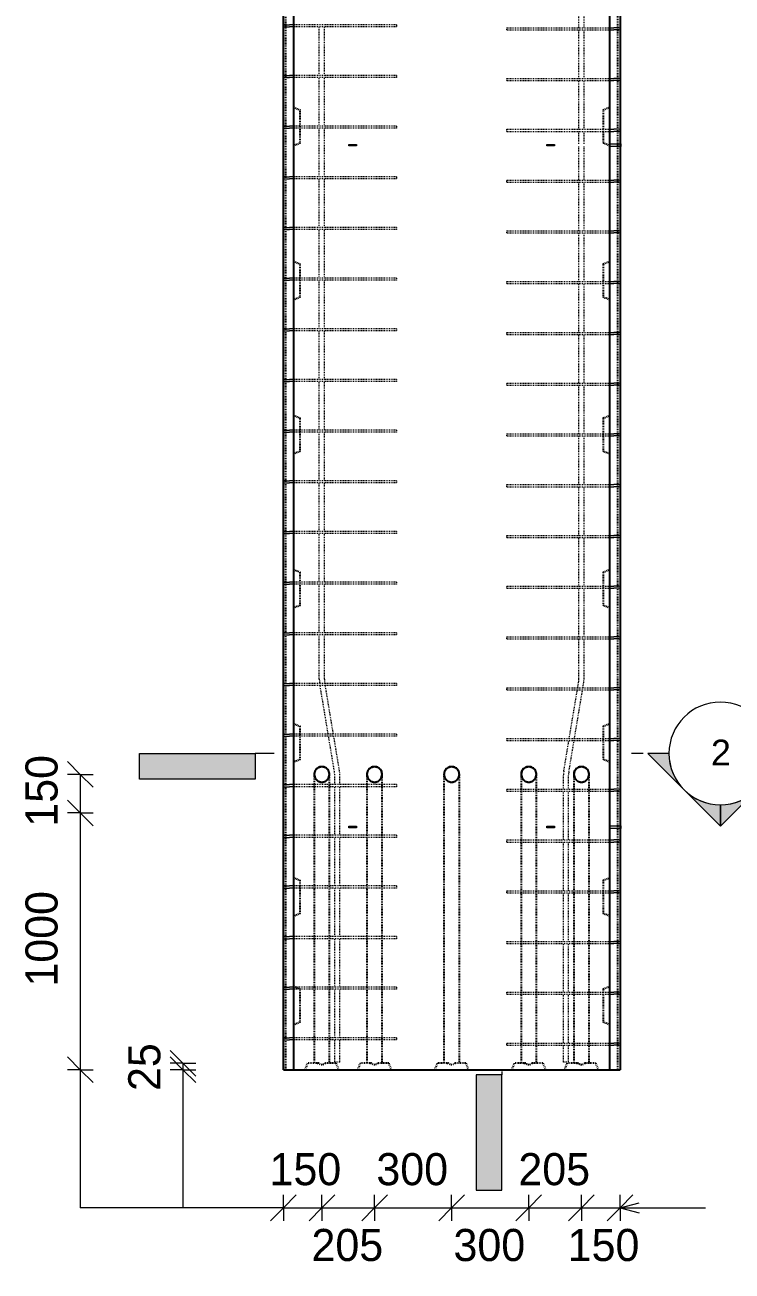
# Model space of a CAD drawing. Header units: millimetres. Extents: x -24813 to -9505, y -2179 to 11928.
# Drawn here: x -21250 to -18499, y -2179 to 2673 of the extents above; entities that cross this region are included whole.
import ezdxf

# ---------------------------------------------------------------- set-up
doc = ezdxf.new("R2010")
doc.units = ezdxf.units.MM
doc.linetypes.add('Dash', pattern=[6.36, 3.18, -3.18])
for name, color, linetype, lineweight in [('A-ANNO-DIMS', 211, 'Continuous', 9), ('A-ANNO-DIMS-50', 211, 'Continuous', 9), ('A-DETL-THIN', 151, 'Continuous', 18), ('A-GENM', 13, 'Continuous', 18), ('A-WALL', 113, 'Continuous', 25), ('A-WALL-HDLN', 110, 'Dash', 25), ('G-ANNO-SYMB', 111, 'Continuous', 9), ('G-ANNO-TEXT', 231, 'Continuous', 9), ('S-RBAR', 171, 'Continuous', 18)]:
    doc.layers.add(name, color=color, linetype=linetype, lineweight=lineweight)
doc.styles.add('Arial', font='arial.ttf', dxfattribs={"height": 100})
doc.styles.add('Nirmala UI Semilight', font='NirmalaS.ttf', dxfattribs={"height": 125})
doc.dimstyles.new('Arrow_Filled_-_2_5_NI_UI', dxfattribs={"dimscale": 304.8, "dimtxt": 130.920493, "dimasz": 0.328084, "dimexe": 0.164042, "dimexo": 0.0625, "dimgap": 0.164042, "dimtad": 1, "dimdec": 0, "dimzin": 0, "dimdsep": 46, "dimtxsty": 'Nirmala UI Semilight', "dimblk1": 'OBLIQUE', "dimblk2": 'OBLIQUE', "dimsah": 1, "dimcen": 0.09, "dimazin": 0, "dimtfac": 1, "dimtdec": 4, "dimtix": 1, "dimtmove": 0, "dimatfit": 3, "dimfxl": 0.164042, "dimfxlon": 1, "dimtvp": 1, "dimtolj": 1, "dimtzin": 0, "dimarcsym": 2})
doc.dimstyles.new('Arrow_Filled_-_2_5_NI_UI_1', dxfattribs={"dimscale": 304.8, "dimtxt": 130.920493, "dimasz": 0.328084, "dimexe": 0.164042, "dimexo": 0.0625, "dimgap": 0.164042, "dimtad": 1, "dimdec": 0, "dimzin": 0, "dimdsep": 46, "dimtxsty": 'Nirmala UI Semilight', "dimblk1": 'OBLIQUE', "dimblk2": 'OBLIQUE', "dimsah": 1, "dimcen": 0.09, "dimazin": 0, "dimtfac": 1, "dimtdec": 4, "dimtix": 1, "dimtmove": 2, "dimatfit": 3, "dimfxl": 0.164042, "dimfxlon": 1, "dimtvp": 1, "dimtolj": 1, "dimtzin": 0, "dimarcsym": 2})

# ---------------------------------------------------------------- blocks, each defined once
blk = doc.blocks.new('RR spread anchor face based - RR-SA-1_4-160-2134593-Elevation Front')
at = {"layer": 'A-GENM'}
for p, q in [((-19219.6, -447), (-19217.1, -447)), ((-19219.6, -453), (-19219.6, -447)), ((-19217.1, -453), (-19219.6, -453)), ((-19217.1, -447), (-19192.1, -447)), ((-19217.1, -453), (-19217.1, -447)), ((-19192.1, -453), (-19217.1, -453)), ((-19192.1, -447), (-19189.6, -447)), ((-19192.1, -453), (-19192.1, -447)), ((-19189.6, -453), (-19192.1, -453)), ((-19189.6, -447), (-19189.6, -453))]:
    blk.add_line(p, q, dxfattribs=at)
blk = doc.blocks.new('RR spread anchor face based - RR-SA-2_5-200-1726821-Elevation Front')
at = {"layer": 'A-GENM'}
for p, q in [((-18974.6, 6760), (-18934.6, 6760)), ((-18934.6, 6750), (-18974.6, 6750)), ((-18934.6, 6760), (-18929.6, 6760)), ((-18934.6, 6750), (-18934.6, 6760)), ((-18929.6, 6750), (-18934.6, 6750)), ((-18929.6, 6750), (-18929.6, 6760))]:
    blk.add_line(p, q, dxfattribs=at)
blk = doc.blocks.new('Detail View - M_Section Tail - Filled Horizontal-14034-Elevation Front')
at = {"layer": 'G-ANNO-SYMB'}
blk.add_hatch(color=256, dxfattribs=at).paths.add_polyline_path([(-20354.5, -263.4), (-20354.5, -163.4), (-20804.5, -163.4), (-20804.5, -263.4)])
for p, q in [((-20804.5, -263.4), (-20804.5, -163.4)), ((-20804.5, -163.4), (-20354.5, -163.4)), ((-20354.5, -163.4), (-20354.5, -263.4)), ((-20354.5, -263.4), (-20804.5, -263.4))]:
    blk.add_line(p, q, dxfattribs=at)
blk = doc.blocks.new('Detail View - M_Section Head - Filled SHOP DWG-1002450-Elevation Front')
at = {"layer": 'G-ANNO-SYMB'}
h = blk.add_hatch(color=256, dxfattribs=at)
edge = h.paths.add_edge_path()
edge.add_line((-18827, -163.4), (-18744.1, -163.4))
edge.add_arc((-18544.1, -163.4), 200, 180, 225)
edge.add_line((-18685.5, -304.8), (-18827, -163.4))
h = blk.add_hatch(color=256, dxfattribs=at)
edge = h.paths.add_edge_path()
edge.add_line((-18261.3, -163.4), (-18402.7, -304.8))
edge.add_arc((-18544.1, -163.4), 200, 315, 360)
edge.add_line((-18344.1, -163.4), (-18261.3, -163.4))
h = blk.add_hatch(color=256, dxfattribs=at)
edge = h.paths.add_edge_path()
edge.add_line((-18544.1, -446.2), (-18685.5, -304.8))
edge.add_arc((-18544.1, -163.4), 200, 225, 270)
edge.add_line((-18544.1, -363.4), (-18544.1, -446.2))
h = blk.add_hatch(color=256, dxfattribs=at)
edge = h.paths.add_edge_path()
edge.add_line((-18544.1, -446.2), (-18544.1, -363.4))
edge.add_arc((-18544.1, -163.4), 200, 270, 315)
edge.add_line((-18402.7, -304.8), (-18544.1, -446.2))
for p, q in [((-18544.1, -446.2), (-18827, -163.4)), ((-18744.1, -163.4), (-18827, -163.4)), ((-18827, -163.4), (-18685.5, -304.8)), ((-18744.1, -163.4), (-18827, -163.4)), ((-18544.1, -446.2), (-18261.3, -163.4)), ((-18402.7, -304.8), (-18261.3, -163.4)), ((-18344.1, -163.4), (-18261.3, -163.4)), ((-18261.3, -163.4), (-18344.1, -163.4)), ((-18685.5, -304.8), (-18544.1, -446.2)), ((-18544.1, -446.2), (-18402.7, -304.8)), ((-18544.1, -363.4), (-18544.1, -446.2)), ((-18544.1, -446.2), (-18544.1, -363.4))]:
    blk.add_line(p, q, dxfattribs=at)
for start, end in [(360, 180), (180, 360), (180, 225), (315, 0), (225, 270), (270, 315)]:
    blk.add_arc((-18544.1, -163.4), 200, start, end, dxfattribs=at)
blk = doc.blocks.new('DIMBLOCK97-Elevation Front')
at = {"layer": 'A-ANNO-DIMS-50'}
for p, q in [((-20244.6, -1932.7), (-20194.6, -1882.7)), ((-20244.6, -1932.7), (-20244.6, -1882.7)), ((-20094.7, -1932.7), (-20044.7, -1882.7)), ((-20094.7, -1932.7), (-20094.7, -1882.7)), ((-20244.6, -1932.7), (-20294.6, -1982.7)), ((-20244.6, -1932.7), (-20094.7, -1932.7)), ((-20244.6, -1932.7), (-20244.6, -1982.7)), ((-20094.7, -1932.7), (-20144.7, -1982.7)), ((-20094.7, -1932.7), (-20094.7, -1982.7))]:
    blk.add_line(p, q, dxfattribs=at)
at = {"layer": 'A-ANNO-DIMS-50', "color": 0, "insert": (-20298.2, -1719.6), "char_height": 125, "width": 308.496, "attachment_point": 1, "line_spacing_factor": 1.142579, "style": 'Nirmala UI Semilight'}
blk.add_mtext('150', dxfattribs=at)
blk = doc.blocks.new('_Oblique')
at = {"color": 0, "linetype": 'ByBlock', "lineweight": -2}
blk.add_line((-0.5, -0.5), (0.5, 0.5), dxfattribs=at)
blk = doc.blocks.new('DIMBLOCK98-Elevation Front')
at = {"layer": 'A-ANNO-DIMS-50'}
for p, q in [((-20094.7, -1932.7), (-20044.7, -1882.7)), ((-20094.7, -1932.7), (-20094.7, -1882.7)), ((-19889.7, -1932.7), (-19839.7, -1882.7)), ((-19889.7, -1932.7), (-19889.7, -1882.7)), ((-20094.7, -1932.7), (-20144.7, -1982.7)), ((-20094.7, -1932.7), (-19889.7, -1932.7)), ((-20094.7, -1932.7), (-20094.7, -1982.7)), ((-19889.7, -1932.7), (-19939.7, -1982.7)), ((-19889.7, -1932.7), (-19889.7, -1982.7))]:
    blk.add_line(p, q, dxfattribs=at)
at = {"layer": 'A-ANNO-DIMS-50', "color": 0, "insert": (-20135, -2014.9), "char_height": 125, "width": 342.774, "attachment_point": 1, "line_spacing_factor": 1.142579, "style": 'Nirmala UI Semilight'}
blk.add_mtext('205', dxfattribs=at)
blk = doc.blocks.new('DIMBLOCK99-Elevation Front')
at = {"layer": 'A-ANNO-DIMS-50'}
for p, q in [((-19889.7, -1932.7), (-19839.7, -1882.7)), ((-19889.7, -1932.7), (-19889.7, -1882.7)), ((-19589.7, -1932.7), (-19539.7, -1882.7)), ((-19589.7, -1932.7), (-19589.7, -1882.7)), ((-19889.7, -1932.7), (-19939.7, -1982.7)), ((-19889.7, -1932.7), (-19589.7, -1932.7)), ((-19889.7, -1932.7), (-19889.7, -1982.7)), ((-19589.7, -1932.7), (-19639.7, -1982.7)), ((-19589.7, -1932.7), (-19589.7, -1982.7))]:
    blk.add_line(p, q, dxfattribs=at)
at = {"layer": 'A-ANNO-DIMS-50', "color": 0, "insert": (-19882.5, -1719.6), "char_height": 125, "width": 342.774, "attachment_point": 1, "line_spacing_factor": 1.142579, "style": 'Nirmala UI Semilight'}
blk.add_mtext('300', dxfattribs=at)
blk = doc.blocks.new('DIMBLOCK100-Elevation Front')
at = {"layer": 'A-ANNO-DIMS-50'}
for p, q in [((-19589.7, -1932.7), (-19539.7, -1882.7)), ((-19589.7, -1932.7), (-19589.7, -1882.7)), ((-19289.7, -1932.7), (-19239.7, -1882.7)), ((-19289.7, -1932.7), (-19289.7, -1882.7)), ((-19589.7, -1932.7), (-19639.7, -1982.7)), ((-19589.7, -1932.7), (-19289.7, -1932.7)), ((-19589.7, -1932.7), (-19589.7, -1982.7)), ((-19289.7, -1932.7), (-19339.7, -1982.7)), ((-19289.7, -1932.7), (-19289.7, -1982.7))]:
    blk.add_line(p, q, dxfattribs=at)
at = {"layer": 'A-ANNO-DIMS-50', "color": 0, "insert": (-19582.5, -2014.9), "char_height": 125, "width": 342.774, "attachment_point": 1, "line_spacing_factor": 1.142579, "style": 'Nirmala UI Semilight'}
blk.add_mtext('300', dxfattribs=at)
blk = doc.blocks.new('DIMBLOCK101-Elevation Front')
at = {"layer": 'A-ANNO-DIMS-50'}
for p, q in [((-19289.7, -1932.7), (-19239.7, -1882.7)), ((-19289.7, -1932.7), (-19289.7, -1882.7)), ((-19084.7, -1932.7), (-19034.7, -1882.7)), ((-19084.7, -1932.7), (-19084.7, -1882.7)), ((-19289.7, -1932.7), (-19339.7, -1982.7)), ((-19289.7, -1932.7), (-19084.7, -1932.7)), ((-19289.7, -1932.7), (-19289.7, -1982.7)), ((-19084.7, -1932.7), (-19134.7, -1982.7)), ((-19084.7, -1932.7), (-19084.7, -1982.7))]:
    blk.add_line(p, q, dxfattribs=at)
at = {"layer": 'A-ANNO-DIMS-50', "color": 0, "insert": (-19330, -1719.6), "char_height": 125, "width": 342.774, "attachment_point": 1, "line_spacing_factor": 1.142579, "style": 'Nirmala UI Semilight'}
blk.add_mtext('205', dxfattribs=at)
blk = doc.blocks.new('DIMBLOCK102-Elevation Front')
at = {"layer": 'A-ANNO-DIMS-50'}
for p, q in [((-19084.7, -1932.7), (-19034.7, -1882.7)), ((-19084.7, -1932.7), (-19084.7, -1882.7)), ((-18934.6, -1932.7), (-18884.6, -1882.7)), ((-18934.6, -1932.7), (-18934.6, -1882.7)), ((-19084.7, -1932.7), (-19134.7, -1982.7)), ((-19084.7, -1932.7), (-18934.6, -1932.7)), ((-19084.7, -1932.7), (-19084.7, -1982.7)), ((-18934.6, -1932.7), (-18984.6, -1982.7)), ((-18934.6, -1932.7), (-18934.6, -1982.7))]:
    blk.add_line(p, q, dxfattribs=at)
at = {"layer": 'A-ANNO-DIMS-50', "color": 0, "insert": (-19138.2, -2014.9), "char_height": 125, "width": 308.496, "attachment_point": 1, "line_spacing_factor": 1.142579, "style": 'Nirmala UI Semilight'}
blk.add_mtext('150', dxfattribs=at)
blk = doc.blocks.new('DIMBLOCK103-Elevation Front')
at = {"layer": 'A-ANNO-DIMS-50'}
for p, q in [((-21035, -245), (-21085, -195)), ((-21035, -245), (-21085, -245)), ((-21035, -245), (-21035, -395)), ((-21035, -245), (-20985, -295)), ((-21035, -245), (-20985, -245)), ((-21035, -395), (-21085, -345)), ((-21035, -395), (-21085, -395)), ((-21035, -395), (-20985, -445)), ((-21035, -395), (-20985, -395))]:
    blk.add_line(p, q, dxfattribs=at)
at = {"layer": 'A-ANNO-DIMS-50', "color": 0, "insert": (-21248.1, -448.5), "char_height": 125, "width": 308.496, "attachment_point": 1, "rotation": 90, "line_spacing_factor": 1.142579, "style": 'Nirmala UI Semilight'}
blk.add_mtext('150', dxfattribs=at)
blk = doc.blocks.new('DIMBLOCK104-Elevation Front')
at = {"layer": 'A-ANNO-DIMS-50'}
for p, q in [((-21035, -395), (-21085, -345)), ((-21035, -395), (-21085, -395)), ((-21035, -395), (-21035, -1395)), ((-21035, -395), (-20985, -445)), ((-21035, -395), (-20985, -395)), ((-21035, -1395), (-21085, -1345)), ((-21035, -1395), (-21085, -1395)), ((-21035, -1395), (-20985, -1445)), ((-21035, -1395), (-20985, -1395))]:
    blk.add_line(p, q, dxfattribs=at)
at = {"layer": 'A-ANNO-DIMS-50', "color": 0, "insert": (-21248.1, -1071.1), "char_height": 125, "width": 422.754, "attachment_point": 1, "rotation": 90, "line_spacing_factor": 1.142579, "style": 'Nirmala UI Semilight'}
blk.add_mtext('1000', dxfattribs=at)
blk = doc.blocks.new('DIMBLOCK105-Elevation Front')
at = {"layer": 'A-ANNO-DIMS-50'}
for p, q in [((-20635, -1370), (-20685, -1320)), ((-20635, -1395), (-20685, -1345)), ((-20635, -1370), (-20685, -1370)), ((-20635, -1395), (-20685, -1395)), ((-20635, -1370), (-20635, -1395)), ((-20635, -1370), (-20585, -1420)), ((-20635, -1370), (-20585, -1370)), ((-20635, -1395), (-20585, -1445)), ((-20635, -1395), (-20585, -1395))]:
    blk.add_line(p, q, dxfattribs=at)
at = {"layer": 'A-ANNO-DIMS-50', "color": 0, "insert": (-20848.1, -1477.7), "char_height": 125, "width": 228.516, "attachment_point": 1, "rotation": 90, "line_spacing_factor": 1.142579, "style": 'Nirmala UI Semilight'}
blk.add_mtext('25', dxfattribs=at)

msp = doc.modelspace()

# ---------------------------------------------------------------- linework, layer by layer
at = {"layer": 'A-DETL-THIN'}
for p, q in [((-21035, -1395), (-21035, -1932.7)), ((-20635, -1395), (-20635, -1932.7)), ((-20244.6, -1932.7), (-21035, -1932.7))]:
    msp.add_line(p, q, dxfattribs=at)
at = {"layer": 'A-WALL'}
for p, q in [((-20204.6, 7700), (-20204.6, -1395)), ((-18974.6, -1395), (-18974.6, 7700)), ((-20244.6, 2669.8), (-20244.6, 2866.3)), ((-18934.6, 2855.6), (-18934.6, 2658.7)), ((-20244.6, 2472.6), (-20244.6, 2669.1)), ((-18934.6, 2658), (-18934.6, 2461)), ((-20244.6, 2275.4), (-20244.6, 2471.8)), ((-18934.6, 2460.3), (-18934.6, 2263.4)), ((-20244.6, 2078.2), (-20244.6, 2274.6)), ((-18934.6, 2262.6), (-18934.6, 2210)), ((-18934.6, 2200), (-18934.6, 2065.7)), ((-20244.6, 1880.9), (-20244.6, 2077.4)), ((-18934.6, 2065), (-18934.6, 1868)), ((-20244.6, 1683.7), (-20244.6, 1880.2)), ((-18934.6, 1867.3), (-18934.6, 1670.4)), ((-20244.6, 1486.5), (-20244.6, 1683)), ((-18934.6, 1669.6), (-18934.6, 1472.7)), ((-20244.6, 1289.3), (-20244.6, 1485.7)), ((-18934.6, 1472), (-18934.6, 1275)), ((-20244.6, 1092), (-20244.6, 1288.5)), ((-18934.6, 1274.3), (-18934.6, 1077.4)), ((-20244.6, 894.8), (-20244.6, 1091.3)), ((-18934.6, 1076.6), (-18934.6, 879.7)), ((-20244.6, 697.6), (-20244.6, 894.1)), ((-18934.6, 879), (-18934.6, 682)), ((-20244.6, 500.4), (-20244.6, 696.8)), ((-18934.6, 681.3), (-18934.6, 484.4)), ((-20244.6, 303.2), (-20244.6, 499.6)), ((-18934.6, 483.6), (-18934.6, 286.7)), ((-20244.6, 105.9), (-20244.6, 302.4)), ((-18934.6, 286), (-18934.6, 89)), ((-20244.6, -91.3), (-20244.6, 105.2)), ((-18934.6, 88.3), (-18934.6, -108.6)), ((-20244.6, -288.5), (-20244.6, -92)), ((-18934.6, -109.4), (-18934.6, -306.3)), ((-20244.6, -485.7), (-20244.6, -289.3)), ((-18934.6, -307), (-18934.6, -445)), ((-18934.6, -455), (-18934.6, -504)), ((-20244.6, -683), (-20244.6, -486.5)), ((-18934.6, -504.7), (-18934.6, -701.6)), ((-20244.6, -880.2), (-20244.6, -683.7)), ((-18934.6, -702.4), (-18934.6, -899.3)), ((-20244.6, -1077.4), (-20244.6, -880.9)), ((-18934.6, -900), (-18934.6, -1097)), ((-20244.6, -1274.6), (-20244.6, -1078.2)), ((-18934.6, -1097.7), (-18934.6, -1294.6)), ((-20244.6, -1395), (-20244.6, -1275.4)), ((-18934.6, -1295.4), (-18934.6, -1395)), ((-20244.6, -1395), (-18934.6, -1395))]:
    msp.add_line(p, q, dxfattribs=at)
at = {"layer": 'A-WALL', "flags": 128}
for points in [[(-20094.7, -215), (-20109.7, -219), (-20120.7, -230.1), (-20124.7, -245)], [(-20064.7, -245), (-20068.7, -230), (-20079.7, -219), (-20094.7, -215)], [(-19889.7, -215), (-19904.7, -219), (-19915.7, -230.1), (-19919.7, -245)], [(-19859.7, -245), (-19863.7, -230), (-19874.7, -219), (-19889.7, -215)], [(-19589.7, -215), (-19604.7, -219), (-19615.7, -230.1), (-19619.7, -245)], [(-19559.7, -245), (-19563.7, -230), (-19574.7, -219), (-19589.7, -215)], [(-19289.7, -215), (-19304.7, -219), (-19315.7, -230.1), (-19319.7, -245)], [(-19259.7, -245), (-19263.7, -230), (-19274.7, -219), (-19289.7, -215)], [(-19084.7, -215), (-19099.7, -219), (-19110.7, -230.1), (-19114.7, -245)], [(-19054.7, -245), (-19058.7, -230), (-19069.7, -219), (-19084.7, -215)], [(-20124.7, -245), (-20120.6, -260), (-20109.6, -271), (-20094.7, -275)], [(-20094.7, -275), (-20079.6, -271), (-20068.7, -259.9), (-20064.7, -245)], [(-20064.7, -250.1), (-20064.7, -245.1), (-20064.7, -245)], [(-19919.7, -245), (-19915.6, -260), (-19904.6, -271), (-19889.7, -275)], [(-19889.7, -275), (-19874.6, -271), (-19863.7, -259.9), (-19859.7, -245)], [(-19859.7, -250.1), (-19859.7, -245.1), (-19859.7, -245)], [(-19619.7, -245), (-19615.6, -260), (-19604.6, -271), (-19589.7, -275)], [(-19589.7, -275), (-19574.6, -271), (-19563.7, -259.9), (-19559.7, -245)], [(-19559.7, -250.1), (-19559.7, -245.1), (-19559.7, -245)], [(-19319.7, -245), (-19315.6, -260), (-19304.6, -271), (-19289.7, -275)], [(-19289.7, -275), (-19274.6, -271), (-19263.7, -259.9), (-19259.7, -245)], [(-19259.7, -250.1), (-19259.7, -245.1), (-19259.7, -245)], [(-19114.7, -245), (-19110.6, -260), (-19099.6, -271), (-19084.7, -275)], [(-19084.7, -275), (-19069.6, -271), (-19058.7, -259.9), (-19054.7, -245)], [(-19054.7, -250.1), (-19054.7, -245.1), (-19054.7, -245)]]:
    msp.add_lwpolyline(points, dxfattribs=at)
at = {"layer": 'A-WALL'}
for centre, start, end in [((-20094.7, -245), 150.6728, 179.6194), ((-20094.7, -245), 120.8303, 149.6053), ((-20094.7, -245), 90.7225, 119.4223), ((-20094.7, -245), 61.0187, 89.2664), ((-20094.7, -245), 30.8311, 59.6045), ((-20094.7, -245), 0.3778, 29.7706), ((-19889.7, -245), 150.6728, 179.6194), ((-19889.7, -245), 120.8303, 149.6053), ((-19889.7, -245), 90.7225, 119.4223), ((-19889.7, -245), 61.0187, 89.2664), ((-19889.7, -245), 30.8311, 59.6045), ((-19889.7, -245), 0.3778, 29.7706), ((-19589.7, -245), 150.6728, 179.6194), ((-19589.7, -245), 120.8303, 149.6053), ((-19589.7, -245), 90.7225, 119.4223), ((-19589.7, -245), 61.0187, 89.2664), ((-19589.7, -245), 30.8311, 59.6045), ((-19589.7, -245), 0.3778, 29.7706), ((-19289.7, -245), 150.6728, 179.6194), ((-19289.7, -245), 120.8303, 149.6053), ((-19289.7, -245), 90.7225, 119.4223), ((-19289.7, -245), 61.0187, 89.2664), ((-19289.7, -245), 30.8311, 59.6045), ((-19289.7, -245), 0.3778, 29.7706), ((-19084.7, -245), 150.6728, 179.6194), ((-19084.7, -245), 120.8303, 149.6053), ((-19084.7, -245), 90.7225, 119.4223), ((-19084.7, -245), 61.0187, 89.2664), ((-19084.7, -245), 30.8311, 59.6045), ((-19084.7, -245), 0.3778, 29.7706), ((-20094.7, -245), 180.4246, 209.7233), ((-20094.7, -245), 210.813, 239.6231), ((-20094.7, -245), 241.0171, 269.268), ((-20094.7, -245), 270.7209, 299.4239), ((-20094.7, -245), 300.812, 329.6241), ((-20094.7, -245), 330.719, 359.5722), ((-19889.7, -245), 180.4246, 209.7233), ((-19889.7, -245), 210.813, 239.6231), ((-19889.7, -245), 241.0171, 269.268), ((-19889.7, -245), 270.7209, 299.4239), ((-19889.7, -245), 300.812, 329.6241), ((-19889.7, -245), 330.719, 359.5722), ((-19589.7, -245), 180.4246, 209.7233), ((-19589.7, -245), 210.813, 239.6231), ((-19589.7, -245), 241.0171, 269.268), ((-19589.7, -245), 270.7209, 299.4239), ((-19589.7, -245), 300.812, 329.6241), ((-19589.7, -245), 330.719, 359.5722), ((-19289.7, -245), 180.4246, 209.7233), ((-19289.7, -245), 210.813, 239.6231), ((-19289.7, -245), 241.0171, 269.268), ((-19289.7, -245), 270.7209, 299.4239), ((-19289.7, -245), 300.812, 329.6241), ((-19289.7, -245), 330.719, 359.5722), ((-19084.7, -245), 180.4246, 209.7233), ((-19084.7, -245), 210.813, 239.6231), ((-19084.7, -245), 241.0171, 269.268), ((-19084.7, -245), 270.7209, 299.4239), ((-19084.7, -245), 300.812, 329.6241), ((-19084.7, -245), 330.719, 359.5722)]:
    msp.add_arc(centre, 30, start, end, dxfattribs=at)
at = {"layer": 'A-WALL-HDLN'}
for p, q in [((-20234.6, -1395), (-20234.6, 3650)), ((-18944.6, 3650), (-18944.6, -1395)), ((-20204.6, 2353), (-20179.6, 2343)), ((-20179.6, 2213), (-20179.6, 2343)), ((-18999.6, 2343), (-18974.6, 2353)), ((-18999.6, 2343), (-18999.6, 2213)), ((-20179.6, 2213), (-20204.6, 2203)), ((-18974.6, 2203), (-18999.6, 2213)), ((-20204.6, 1753), (-20179.6, 1743)), ((-18999.6, 1743), (-18974.6, 1753)), ((-20179.6, 1613), (-20179.6, 1743)), ((-18999.6, 1743), (-18999.6, 1613)), ((-20179.6, 1613), (-20204.6, 1603)), ((-18974.6, 1603), (-18999.6, 1613)), ((-20204.6, 1153), (-20179.6, 1143)), ((-20179.6, 1013), (-20179.6, 1143)), ((-18999.6, 1143), (-18974.6, 1153)), ((-18999.6, 1143), (-18999.6, 1013)), ((-20179.6, 1013), (-20204.6, 1003)), ((-18974.6, 1003), (-18999.6, 1013)), ((-20204.6, 553), (-20179.6, 543)), ((-20179.6, 413), (-20179.6, 543)), ((-18999.6, 543), (-18974.6, 553)), ((-18999.6, 543), (-18999.6, 413)), ((-20179.6, 413), (-20204.6, 403)), ((-18974.6, 403), (-18999.6, 413)), ((-20204.6, -47), (-20179.6, -57)), ((-18999.6, -57), (-18974.6, -47)), ((-20179.6, -187), (-20179.6, -57)), ((-18999.6, -57), (-18999.6, -187)), ((-20179.6, -187), (-20204.6, -197)), ((-18974.6, -197), (-18999.6, -187)), ((-20124.7, -335), (-20124.7, -1370)), ((-20064.7, -1370), (-20064.7, -335)), ((-19919.7, -335), (-19919.7, -1370)), ((-19859.7, -1370), (-19859.7, -335)), ((-19619.7, -335), (-19619.7, -1370)), ((-19559.7, -1370), (-19559.7, -335)), ((-19319.7, -335), (-19319.7, -1370)), ((-19259.7, -1370), (-19259.7, -335)), ((-19114.7, -335), (-19114.7, -1370)), ((-19054.7, -1370), (-19054.7, -335)), ((-20204.6, -647), (-20179.6, -657)), ((-20179.6, -787), (-20179.6, -657)), ((-18999.6, -657), (-18974.6, -647)), ((-18999.6, -657), (-18999.6, -787)), ((-20179.6, -787), (-20204.6, -797)), ((-18974.6, -797), (-18999.6, -787)), ((-20204.6, -1070), (-20179.6, -1080)), ((-20179.6, -1210), (-20179.6, -1080)), ((-18999.6, -1080), (-18974.6, -1070)), ((-18999.6, -1080), (-18999.6, -1210)), ((-20179.6, -1210), (-20204.6, -1220)), ((-18974.6, -1220), (-18999.6, -1210)), ((-20159.7, -1395), (-20149.7, -1370)), ((-20106.7, -1370), (-20149.7, -1370)), ((-20113.3, -1370), (-20106.7, -1370)), ((-20082.7, -1370), (-20076.1, -1370)), ((-20039.7, -1370), (-20082.7, -1370)), ((-20039.7, -1370), (-20029.7, -1395)), ((-19954.7, -1395), (-19944.7, -1370)), ((-19901.7, -1370), (-19944.7, -1370)), ((-19908.3, -1370), (-19901.7, -1370)), ((-19877.7, -1370), (-19871.1, -1370)), ((-19834.7, -1370), (-19877.7, -1370)), ((-19834.7, -1370), (-19824.7, -1395)), ((-19654.7, -1395), (-19644.7, -1370)), ((-19601.7, -1370), (-19644.7, -1370)), ((-19608.3, -1370), (-19601.7, -1370)), ((-19577.7, -1370), (-19571.1, -1370)), ((-19534.7, -1370), (-19577.7, -1370)), ((-19534.7, -1370), (-19524.7, -1395)), ((-19354.7, -1395), (-19344.7, -1370)), ((-19301.7, -1370), (-19344.7, -1370)), ((-19308.3, -1370), (-19301.7, -1370)), ((-19277.7, -1370), (-19271.1, -1370)), ((-19234.7, -1370), (-19277.7, -1370)), ((-19234.7, -1370), (-19224.7, -1395)), ((-19149.7, -1395), (-19139.7, -1370)), ((-19096.7, -1370), (-19139.7, -1370)), ((-19103.3, -1370), (-19096.7, -1370)), ((-19072.7, -1370), (-19066.1, -1370)), ((-19029.7, -1370), (-19072.7, -1370)), ((-19029.7, -1370), (-19019.7, -1395))]:
    msp.add_line(p, q, dxfattribs=at)
at = {"layer": 'A-WALL-HDLN', "flags": 128}
for points in [[(-20124.7, -245.4), (-20124.7, -249.1), (-20124.7, -261), (-20124.7, -279.7), (-20124.7, -303.4), (-20124.7, -330), (-20124.7, -335)], [(-20064.7, -335), (-20064.7, -308.1), (-20064.7, -283.7), (-20064.7, -264), (-20064.7, -250.7), (-20064.7, -250.1)], [(-19919.7, -245.4), (-19919.7, -249.1), (-19919.7, -261), (-19919.7, -279.7), (-19919.7, -303.4), (-19919.7, -330), (-19919.7, -335)], [(-19859.7, -335), (-19859.7, -308.1), (-19859.7, -283.7), (-19859.7, -264), (-19859.7, -250.7), (-19859.7, -250.1)], [(-19619.7, -245.4), (-19619.7, -249.1), (-19619.7, -261), (-19619.7, -279.7), (-19619.7, -303.4), (-19619.7, -330), (-19619.7, -335)], [(-19559.7, -335), (-19559.7, -308.1), (-19559.7, -283.7), (-19559.7, -264), (-19559.7, -250.7), (-19559.7, -250.1)], [(-19319.7, -245.4), (-19319.7, -249.1), (-19319.7, -261), (-19319.7, -279.7), (-19319.7, -303.4), (-19319.7, -330), (-19319.7, -335)], [(-19259.7, -335), (-19259.7, -308.1), (-19259.7, -283.7), (-19259.7, -264), (-19259.7, -250.7), (-19259.7, -250.1)], [(-19114.7, -245.4), (-19114.7, -249.1), (-19114.7, -261), (-19114.7, -279.7), (-19114.7, -303.4), (-19114.7, -330), (-19114.7, -335)], [(-19054.7, -335), (-19054.7, -308.1), (-19054.7, -283.7), (-19054.7, -264), (-19054.7, -250.7), (-19054.7, -250.1)], [(-20094.7, -1376.3), (-20097.8, -1375.9), (-20100.8, -1374.7), (-20103.8, -1372.7), (-20106.7, -1370)], [(-20082.7, -1370), (-20085.6, -1372.7), (-20088.5, -1374.7), (-20091.6, -1375.9), (-20094.7, -1376.3)], [(-19889.7, -1376.3), (-19892.8, -1375.9), (-19895.8, -1374.7), (-19898.8, -1372.7), (-19901.7, -1370)], [(-19877.7, -1370), (-19880.6, -1372.7), (-19883.5, -1374.7), (-19886.6, -1375.9), (-19889.7, -1376.3)], [(-19589.7, -1376.3), (-19592.8, -1375.9), (-19595.8, -1374.7), (-19598.8, -1372.7), (-19601.7, -1370)], [(-19577.7, -1370), (-19580.6, -1372.7), (-19583.5, -1374.7), (-19586.6, -1375.9), (-19589.7, -1376.3)], [(-19289.7, -1376.3), (-19292.8, -1375.9), (-19295.8, -1374.7), (-19298.8, -1372.7), (-19301.7, -1370)], [(-19277.7, -1370), (-19280.6, -1372.7), (-19283.5, -1374.7), (-19286.6, -1375.9), (-19289.7, -1376.3)], [(-19084.7, -1376.3), (-19087.8, -1375.9), (-19090.8, -1374.7), (-19093.8, -1372.7), (-19096.7, -1370)], [(-19072.7, -1370), (-19075.6, -1372.7), (-19078.5, -1374.7), (-19081.6, -1375.9), (-19084.7, -1376.3)]]:
    msp.add_lwpolyline(points, dxfattribs=at)
at = {"layer": 'G-ANNO-SYMB'}
for p, q in [((-20280.5, -163.4), (-20354.5, -163.4)), ((-18844.1, -163.4), (-18890, -163.4)), ((-19394.7, -1401.6), (-19394.7, -1414.4))]:
    msp.add_line(p, q, dxfattribs=at)
at = {"layer": 'G-ANNO-TEXT', "color": 7}
for q in [(-18859.5, -1912.6), (-18859.5, -1952.8), (-18601.5, -1932.7)]:
    msp.add_line((-18934.5, -1932.7), q, dxfattribs=at)
at = {"layer": 'S-RBAR', "linetype": 'Dash'}
for p, q in [((-19094.6, 2662.3), (-19094.6, 2852)), ((-19074.6, 2662.3), (-19074.6, 2852)), ((-19804.6, 2673.4), (-20204.5, 2673.4)), ((-19804.6, 2673.4), (-19804.6, 2665.4)), ((-19804.6, 2665.4), (-20204.5, 2665.4)), ((-20104.6, 2476.2), (-20104.6, 2665.4)), ((-20084.6, 2476.2), (-20084.6, 2665.4)), ((-19374.6, 2662.3), (-18974.6, 2662.3)), ((-19374.6, 2654.3), (-19374.6, 2662.3)), ((-19374.6, 2654.3), (-18974.6, 2654.3)), ((-19094.6, 2464.7), (-19094.6, 2654.3)), ((-19074.6, 2464.7), (-19074.6, 2654.3)), ((-19804.6, 2476.2), (-20204.5, 2476.2)), ((-19804.6, 2476.2), (-19804.6, 2468.2)), ((-19804.6, 2468.2), (-20204.5, 2468.2)), ((-20104.6, 2279), (-20104.6, 2468.2)), ((-20084.6, 2279), (-20084.6, 2468.2)), ((-19374.6, 2464.7), (-18974.6, 2464.7)), ((-19374.6, 2456.7), (-19374.6, 2464.7)), ((-19374.6, 2456.7), (-18974.6, 2456.7)), ((-19094.6, 2267), (-19094.6, 2456.7)), ((-19074.6, 2267), (-19074.6, 2456.7)), ((-19804.6, 2279), (-20204.5, 2279)), ((-19804.6, 2271), (-20204.5, 2271)), ((-20104.6, 2081.8), (-20104.6, 2271)), ((-20084.6, 2081.8), (-20084.6, 2271)), ((-19804.6, 2279), (-19804.6, 2271)), ((-19374.6, 2267), (-18974.6, 2267)), ((-19374.6, 2259), (-19374.6, 2267)), ((-19374.6, 2259), (-18974.6, 2259)), ((-19094.6, 2210), (-19094.6, 2259)), ((-19074.6, 2210), (-19074.6, 2259)), ((-19094.6, 2069.3), (-19094.6, 2200)), ((-19074.6, 2069.3), (-19074.6, 2200)), ((-19804.6, 2081.8), (-20204.5, 2081.8)), ((-19804.6, 2073.8), (-20204.5, 2073.8)), ((-20104.6, 1884.6), (-20104.6, 2073.8)), ((-20084.6, 1884.6), (-20084.6, 2073.8)), ((-19804.6, 2081.8), (-19804.6, 2073.8)), ((-19374.6, 2069.3), (-18974.6, 2069.3)), ((-19374.6, 2061.3), (-19374.6, 2069.3)), ((-19374.6, 2061.3), (-18974.6, 2061.3)), ((-19094.6, 1871.7), (-19094.6, 2061.3)), ((-19074.6, 1871.7), (-19074.6, 2061.3)), ((-19804.6, 1884.6), (-20204.5, 1884.6)), ((-19804.6, 1876.6), (-20204.5, 1876.6)), ((-20104.6, 1687.3), (-20104.6, 1876.6)), ((-20084.6, 1687.3), (-20084.6, 1876.6)), ((-19804.6, 1884.6), (-19804.6, 1876.6)), ((-19374.6, 1871.7), (-18974.6, 1871.7)), ((-19374.6, 1863.7), (-19374.6, 1871.7)), ((-19374.6, 1863.7), (-18974.6, 1863.7)), ((-19094.6, 1674), (-19094.6, 1863.7)), ((-19074.6, 1674), (-19074.6, 1863.7)), ((-19804.6, 1687.3), (-20204.5, 1687.3)), ((-19804.6, 1679.3), (-20204.5, 1679.3)), ((-20104.6, 1490.1), (-20104.6, 1679.3)), ((-20084.6, 1490.1), (-20084.6, 1679.3)), ((-19804.6, 1687.3), (-19804.6, 1679.3)), ((-19374.6, 1674), (-18974.6, 1674)), ((-19374.6, 1666), (-19374.6, 1674)), ((-19374.6, 1666), (-18974.6, 1666)), ((-19094.6, 1476.3), (-19094.6, 1666)), ((-19074.6, 1476.3), (-19074.6, 1666)), ((-19804.6, 1490.1), (-20204.5, 1490.1)), ((-19804.6, 1482.1), (-20204.5, 1482.1)), ((-20104.6, 1292.9), (-20104.6, 1482.1)), ((-20084.6, 1292.9), (-20084.6, 1482.1)), ((-19804.6, 1490.1), (-19804.6, 1482.1)), ((-19374.6, 1476.3), (-18974.6, 1476.3)), ((-19374.6, 1468.3), (-19374.6, 1476.3)), ((-19374.6, 1468.3), (-18974.6, 1468.3)), ((-19094.6, 1278.7), (-19094.6, 1468.3)), ((-19074.6, 1278.7), (-19074.6, 1468.3)), ((-19804.6, 1292.9), (-20204.5, 1292.9)), ((-19804.6, 1284.9), (-20204.5, 1284.9)), ((-20104.6, 1095.7), (-20104.6, 1284.9)), ((-20084.6, 1095.7), (-20084.6, 1284.9)), ((-19804.6, 1292.9), (-19804.6, 1284.9)), ((-19374.6, 1278.7), (-18974.6, 1278.7)), ((-19374.6, 1270.7), (-19374.6, 1278.7)), ((-19374.6, 1270.7), (-18974.6, 1270.7)), ((-19094.6, 1081), (-19094.6, 1270.7)), ((-19074.6, 1081), (-19074.6, 1270.7)), ((-19804.6, 1095.7), (-20204.5, 1095.7)), ((-19804.6, 1087.7), (-20204.5, 1087.7)), ((-20104.6, 898.9), (-20104.6, 1087.7)), ((-20084.6, 898.4), (-20084.6, 1087.7)), ((-19804.6, 1095.7), (-19804.6, 1087.7)), ((-19374.6, 1081), (-18974.6, 1081)), ((-19374.6, 1073), (-19374.6, 1081)), ((-19374.6, 1073), (-18974.6, 1073)), ((-19094.6, 883.3), (-19094.6, 1073)), ((-19074.6, 883.3), (-19074.6, 1073)), ((-19804.6, 898.4), (-20204.5, 898.4)), ((-19804.6, 890.4), (-20204.5, 890.4)), ((-20104.6, 701.2), (-20104.6, 890.4)), ((-20084.6, 701.2), (-20084.6, 890.4)), ((-19804.6, 898.4), (-19804.6, 890.4)), ((-19374.6, 883.3), (-18974.6, 883.3)), ((-19374.6, 875.3), (-19374.6, 883.3)), ((-19374.6, 875.3), (-18974.6, 875.3)), ((-19094.6, 685.7), (-19094.6, 875.3)), ((-19074.6, 685.7), (-19074.6, 875.3)), ((-19804.6, 701.2), (-20204.5, 701.2)), ((-19804.6, 693.2), (-20204.5, 693.2)), ((-20104.6, 504), (-20104.6, 693.2)), ((-20084.6, 504), (-20084.6, 693.2)), ((-19804.6, 701.2), (-19804.6, 693.2)), ((-19374.6, 685.7), (-18974.6, 685.7)), ((-19374.6, 677.7), (-19374.6, 685.7)), ((-19374.6, 677.7), (-18974.6, 677.7)), ((-19094.6, 488), (-19094.6, 677.7)), ((-19074.6, 488), (-19074.6, 677.7)), ((-19804.6, 504), (-20204.5, 504)), ((-19804.6, 496), (-20204.5, 496)), ((-20104.6, 306.8), (-20104.6, 496)), ((-20084.6, 306.8), (-20084.6, 496)), ((-19804.6, 504), (-19804.6, 496)), ((-19374.6, 488), (-18974.6, 488)), ((-19374.6, 480), (-19374.6, 488)), ((-19374.6, 480), (-18974.6, 480)), ((-19094.6, 290.3), (-19094.6, 480)), ((-19074.6, 290.3), (-19074.6, 480)), ((-19804.6, 306.8), (-20204.5, 306.8)), ((-19804.6, 298.8), (-20204.5, 298.8)), ((-20104.6, 126.5), (-20104.6, 298.8)), ((-20084.6, 126.5), (-20084.6, 298.8)), ((-19804.6, 306.8), (-19804.6, 298.8)), ((-19374.6, 290.3), (-18974.6, 290.3)), ((-19374.6, 282.3), (-19374.6, 290.3)), ((-19374.6, 282.3), (-18974.6, 282.3)), ((-19094.6, 126.5), (-19094.6, 282.3)), ((-19074.6, 126.5), (-19074.6, 282.3)), ((-19804.6, 109.6), (-20204.5, 109.6)), ((-19804.6, 101.6), (-20204.5, 101.6)), ((-20103, 109.6), (-20103.3, 111.7)), ((-20070.1, -87.7), (-20101.7, 101.6)), ((-20082.7, 109.6), (-20083.6, 115)), ((-20049.8, -87.7), (-20081.4, 101.6)), ((-19804.6, 109.6), (-19804.6, 101.6)), ((-19099.2, 92.7), (-19095.5, 115)), ((-19079, 92.7), (-19075.8, 111.7)), ((-19374.6, 92.7), (-18974.6, 92.7)), ((-19374.6, 84.7), (-19374.6, 92.7)), ((-19374.6, 84.7), (-18974.6, 84.7)), ((-19132.2, -105), (-19100.6, 84.7)), ((-19111.9, -105), (-19080.3, 84.7)), ((-19804.6, -87.7), (-20204.5, -87.7)), ((-19804.6, -95.7), (-20204.5, -95.7)), ((-20045.5, -235.3), (-20068.8, -95.7)), ((-20025.8, -232), (-20048.5, -95.7)), ((-19804.6, -87.7), (-19804.6, -95.7)), ((-19374.6, -105), (-18974.6, -105)), ((-19374.6, -113), (-19374.6, -105)), ((-19374.6, -113), (-18974.6, -113)), ((-19153.3, -232), (-19133.5, -113)), ((-19133.6, -235.3), (-19113.2, -113)), ((-19804.6, -284.9), (-20204.5, -284.9)), ((-20044.6, -284.9), (-20044.6, -246.8)), ((-20024.6, -284.9), (-20024.6, -246.8)), ((-19804.6, -284.9), (-19804.6, -292.9)), ((-19154.6, -302.7), (-19154.6, -246.8)), ((-19134.6, -302.7), (-19134.6, -246.8)), ((-19804.6, -292.9), (-20204.5, -292.9)), ((-20044.6, -482.1), (-20044.6, -292.9)), ((-20024.6, -482.1), (-20024.6, -292.9)), ((-19374.6, -302.7), (-18974.6, -302.7)), ((-19374.6, -310.7), (-19374.6, -302.7)), ((-19374.6, -310.7), (-18974.6, -310.7)), ((-19154.6, -500.3), (-19154.6, -310.7)), ((-19134.6, -500.3), (-19134.6, -310.7)), ((-19804.6, -482.1), (-20204.5, -482.1)), ((-19804.6, -482.1), (-19804.6, -490.1)), ((-19804.6, -490.1), (-20204.5, -490.1)), ((-20044.6, -679.3), (-20044.6, -490.1)), ((-20024.6, -679.3), (-20024.6, -490.1)), ((-19374.6, -500.3), (-18974.6, -500.3)), ((-19374.6, -508.3), (-19374.6, -500.3)), ((-19374.6, -508.3), (-18974.6, -508.3)), ((-19154.6, -698), (-19154.6, -508.3)), ((-19134.6, -698), (-19134.6, -508.3)), ((-19804.6, -679.3), (-20204.5, -679.3)), ((-19804.6, -679.3), (-19804.6, -687.3)), ((-19804.6, -687.3), (-20204.5, -687.3)), ((-20044.6, -876.6), (-20044.6, -687.3)), ((-20024.6, -876.6), (-20024.6, -687.3)), ((-19374.6, -698), (-18974.6, -698)), ((-19374.6, -706), (-19374.6, -698)), ((-19374.6, -706), (-18974.6, -706)), ((-19154.6, -895.7), (-19154.6, -706)), ((-19134.6, -895.7), (-19134.6, -706)), ((-19804.6, -876.6), (-20204.5, -876.6)), ((-19804.6, -884.6), (-20204.5, -884.6)), ((-20044.6, -1073.8), (-20044.6, -884.6)), ((-20024.6, -1073.8), (-20024.6, -884.6)), ((-19804.6, -876.6), (-19804.6, -884.6)), ((-19374.6, -895.7), (-18974.6, -895.7)), ((-19374.6, -903.7), (-19374.6, -895.7)), ((-19374.6, -903.7), (-18974.6, -903.7)), ((-19154.6, -1093.3), (-19154.6, -903.7)), ((-19134.6, -1093.3), (-19134.6, -903.7)), ((-20195.3, -1073.8), (-20204.5, -1073.8)), ((-19804.6, -1081.8), (-20204.5, -1081.8)), ((-19804.6, -1073.8), (-20195, -1073.8)), ((-20044.6, -1271), (-20044.6, -1081.8)), ((-20024.6, -1271), (-20024.6, -1081.8)), ((-19804.6, -1073.8), (-19804.6, -1081.8)), ((-19374.6, -1093.3), (-18974.6, -1093.3)), ((-19374.6, -1101.3), (-19374.6, -1093.3)), ((-19374.6, -1101.3), (-18974.6, -1101.3)), ((-19154.6, -1291), (-19154.6, -1101.3)), ((-19134.6, -1291), (-19134.6, -1101.3)), ((-19804.6, -1271), (-20204.5, -1271)), ((-19804.6, -1279), (-20204.5, -1279)), ((-20044.6, -1365), (-20044.6, -1279)), ((-20024.6, -1365), (-20024.6, -1279)), ((-19804.6, -1271), (-19804.6, -1279)), ((-19374.6, -1291), (-18974.6, -1291)), ((-19374.6, -1299), (-19374.6, -1291)), ((-19374.6, -1299), (-18974.6, -1299)), ((-19154.6, -1365), (-19154.6, -1299)), ((-19134.6, -1365), (-19134.6, -1299)), ((-20024.6, -1365), (-20044.6, -1365)), ((-19134.6, -1365), (-19154.6, -1365))]:
    msp.add_line(p, q, dxfattribs=at)
at = {"layer": 'S-RBAR'}
for p, q in [((-20240.6, 2673.4), (-20220.6, 2673.4)), ((-20204.6, 2673.4), (-20220.6, 2673.4)), ((-20240.6, 2665.4), (-20220.6, 2665.4)), ((-20204.6, 2665.4), (-20220.6, 2665.4)), ((-18974.6, 2662.3), (-18958.6, 2662.3)), ((-18974.6, 2654.3), (-18958.6, 2654.3)), ((-18938.6, 2662.3), (-18958.6, 2662.3)), ((-18938.6, 2654.3), (-18958.6, 2654.3)), ((-20240.6, 2476.2), (-20220.6, 2476.2)), ((-20204.6, 2476.2), (-20220.6, 2476.2)), ((-20240.6, 2468.2), (-20220.6, 2468.2)), ((-20204.6, 2468.2), (-20220.6, 2468.2)), ((-18974.6, 2464.7), (-18958.6, 2464.7)), ((-18974.6, 2456.7), (-18958.6, 2456.7)), ((-18938.6, 2464.7), (-18958.6, 2464.7)), ((-18938.6, 2456.7), (-18958.6, 2456.7)), ((-20240.6, 2279), (-20220.6, 2279)), ((-20240.6, 2271), (-20220.6, 2271)), ((-20204.6, 2279), (-20220.6, 2279)), ((-20204.6, 2271), (-20220.6, 2271)), ((-18974.6, 2267), (-18958.6, 2267)), ((-18974.6, 2259), (-18958.6, 2259)), ((-18938.6, 2267), (-18958.6, 2267)), ((-18938.6, 2259), (-18958.6, 2259)), ((-20240.6, 2081.8), (-20220.6, 2081.8)), ((-20240.6, 2073.8), (-20220.6, 2073.8)), ((-20204.6, 2081.8), (-20220.6, 2081.8)), ((-20204.6, 2073.8), (-20220.6, 2073.8)), ((-18974.6, 2069.3), (-18958.6, 2069.3)), ((-18974.6, 2061.3), (-18958.6, 2061.3)), ((-18938.6, 2069.3), (-18958.6, 2069.3)), ((-18938.6, 2061.3), (-18958.6, 2061.3)), ((-20240.6, 1884.6), (-20220.6, 1884.6)), ((-20240.6, 1876.6), (-20220.6, 1876.6)), ((-20204.6, 1884.6), (-20220.6, 1884.6)), ((-20204.6, 1876.6), (-20220.6, 1876.6)), ((-18974.6, 1871.7), (-18958.6, 1871.7)), ((-18974.6, 1863.7), (-18958.6, 1863.7)), ((-18938.6, 1871.7), (-18958.6, 1871.7)), ((-18938.6, 1863.7), (-18958.6, 1863.7)), ((-20240.6, 1687.3), (-20220.6, 1687.3)), ((-20240.6, 1679.3), (-20220.6, 1679.3)), ((-20204.6, 1687.3), (-20220.6, 1687.3)), ((-20204.6, 1679.3), (-20220.6, 1679.3)), ((-18974.6, 1674), (-18958.6, 1674)), ((-18974.6, 1666), (-18958.6, 1666)), ((-18938.6, 1674), (-18958.6, 1674)), ((-18938.6, 1666), (-18958.6, 1666)), ((-20240.6, 1490.1), (-20220.6, 1490.1)), ((-20240.6, 1482.1), (-20220.6, 1482.1)), ((-20204.6, 1490.1), (-20220.6, 1490.1)), ((-20204.6, 1482.1), (-20220.6, 1482.1)), ((-18974.6, 1476.3), (-18958.6, 1476.3)), ((-18974.6, 1468.3), (-18958.6, 1468.3)), ((-18938.6, 1476.3), (-18958.6, 1476.3)), ((-18938.6, 1468.3), (-18958.6, 1468.3)), ((-20240.6, 1292.9), (-20220.6, 1292.9)), ((-20240.6, 1284.9), (-20220.6, 1284.9)), ((-20204.6, 1292.9), (-20220.6, 1292.9)), ((-20204.6, 1284.9), (-20220.6, 1284.9)), ((-18974.6, 1278.7), (-18958.6, 1278.7)), ((-18974.6, 1270.7), (-18958.6, 1270.7)), ((-18938.6, 1278.7), (-18958.6, 1278.7)), ((-18938.6, 1270.7), (-18958.6, 1270.7)), ((-20240.6, 1095.7), (-20220.6, 1095.7)), ((-20240.6, 1087.7), (-20220.6, 1087.7)), ((-20204.6, 1095.7), (-20220.6, 1095.7)), ((-20204.6, 1087.7), (-20220.6, 1087.7)), ((-18974.6, 1081), (-18958.6, 1081)), ((-18974.6, 1073), (-18958.6, 1073)), ((-18938.6, 1081), (-18958.6, 1081)), ((-18938.6, 1073), (-18958.6, 1073)), ((-20240.6, 898.4), (-20220.6, 898.4)), ((-20240.6, 890.4), (-20220.6, 890.4)), ((-20204.6, 898.4), (-20220.6, 898.4)), ((-20204.6, 890.4), (-20220.6, 890.4)), ((-18974.6, 883.3), (-18958.6, 883.3)), ((-18974.6, 875.3), (-18958.6, 875.3)), ((-18938.6, 883.3), (-18958.6, 883.3)), ((-18938.6, 875.3), (-18958.6, 875.3)), ((-20240.6, 701.2), (-20220.6, 701.2)), ((-20240.6, 693.2), (-20220.6, 693.2)), ((-20204.6, 701.2), (-20220.6, 701.2)), ((-20204.6, 693.2), (-20220.6, 693.2)), ((-18974.6, 685.7), (-18958.6, 685.7)), ((-18938.6, 685.7), (-18958.6, 685.7)), ((-18974.6, 677.7), (-18958.6, 677.7)), ((-18938.6, 677.7), (-18958.6, 677.7)), ((-20240.6, 504), (-20220.6, 504)), ((-20240.6, 496), (-20220.6, 496)), ((-20204.6, 504), (-20220.6, 504)), ((-20204.6, 496), (-20220.6, 496)), ((-18974.6, 488), (-18958.6, 488)), ((-18938.6, 488), (-18958.6, 488)), ((-18974.6, 480), (-18958.6, 480)), ((-18938.6, 480), (-18958.6, 480)), ((-20240.6, 306.8), (-20220.6, 306.8)), ((-20240.6, 298.8), (-20220.6, 298.8)), ((-20204.6, 306.8), (-20220.6, 306.8)), ((-20204.6, 298.8), (-20220.6, 298.8)), ((-18974.6, 290.3), (-18958.6, 290.3)), ((-18974.6, 282.3), (-18958.6, 282.3)), ((-18938.6, 290.3), (-18958.6, 290.3)), ((-18938.6, 282.3), (-18958.6, 282.3)), ((-20240.6, 109.6), (-20220.6, 109.6)), ((-20240.6, 101.6), (-20220.6, 101.6)), ((-20204.6, 109.6), (-20220.6, 109.6)), ((-20204.6, 101.6), (-20220.6, 101.6)), ((-18974.6, 92.7), (-18958.6, 92.7)), ((-18974.6, 84.7), (-18958.6, 84.7)), ((-18938.6, 92.7), (-18958.6, 92.7)), ((-18938.6, 84.7), (-18958.6, 84.7)), ((-20240.6, -87.7), (-20220.6, -87.7)), ((-20240.6, -95.7), (-20220.6, -95.7)), ((-20204.6, -87.7), (-20220.6, -87.7)), ((-20204.6, -95.7), (-20220.6, -95.7)), ((-18974.6, -105), (-18958.6, -105)), ((-18974.6, -113), (-18958.6, -113)), ((-18938.6, -105), (-18958.6, -105)), ((-18938.6, -113), (-18958.6, -113)), ((-20240.6, -284.9), (-20220.6, -284.9)), ((-20204.6, -284.9), (-20220.6, -284.9)), ((-20240.6, -292.9), (-20220.6, -292.9)), ((-20204.6, -292.9), (-20220.6, -292.9)), ((-18974.6, -302.7), (-18958.6, -302.7)), ((-18974.6, -310.7), (-18958.6, -310.7)), ((-18938.6, -302.7), (-18958.6, -302.7)), ((-18938.6, -310.7), (-18958.6, -310.7)), ((-20240.6, -482.1), (-20220.6, -482.1)), ((-20204.6, -482.1), (-20220.6, -482.1)), ((-20240.6, -490.1), (-20220.6, -490.1)), ((-20204.6, -490.1), (-20220.6, -490.1)), ((-18974.6, -500.3), (-18958.6, -500.3)), ((-18974.6, -508.3), (-18958.6, -508.3)), ((-18938.6, -500.3), (-18958.6, -500.3)), ((-18938.6, -508.3), (-18958.6, -508.3)), ((-20240.6, -679.3), (-20220.6, -679.3)), ((-20204.6, -679.3), (-20220.6, -679.3)), ((-20240.6, -687.3), (-20220.6, -687.3)), ((-20204.6, -687.3), (-20220.6, -687.3)), ((-18974.6, -698), (-18958.6, -698)), ((-18974.6, -706), (-18958.6, -706)), ((-18938.6, -698), (-18958.6, -698)), ((-18938.6, -706), (-18958.6, -706)), ((-20240.6, -876.6), (-20220.6, -876.6)), ((-20240.6, -884.6), (-20220.6, -884.6)), ((-20204.6, -876.6), (-20220.6, -876.6)), ((-20204.6, -884.6), (-20220.6, -884.6)), ((-18974.6, -895.7), (-18958.6, -895.7)), ((-18974.6, -903.7), (-18958.6, -903.7)), ((-18938.6, -895.7), (-18958.6, -895.7)), ((-18938.6, -903.7), (-18958.6, -903.7)), ((-20240.6, -1073.8), (-20220.6, -1073.8)), ((-20240.6, -1081.8), (-20220.6, -1081.8)), ((-20204.6, -1073.8), (-20220.6, -1073.8)), ((-20204.6, -1081.8), (-20220.6, -1081.8)), ((-18974.6, -1093.3), (-18958.6, -1093.3)), ((-18974.6, -1101.3), (-18958.6, -1101.3)), ((-18938.6, -1093.3), (-18958.6, -1093.3)), ((-18938.6, -1101.3), (-18958.6, -1101.3)), ((-20240.6, -1271), (-20220.6, -1271)), ((-20240.6, -1279), (-20220.6, -1279)), ((-20204.6, -1271), (-20220.6, -1271)), ((-20204.6, -1279), (-20220.6, -1279)), ((-18974.6, -1291), (-18958.6, -1291)), ((-18974.6, -1299), (-18958.6, -1299)), ((-18938.6, -1291), (-18958.6, -1291)), ((-18938.6, -1299), (-18958.6, -1299))]:
    msp.add_line(p, q, dxfattribs=at)
for centre, start, end in [((-20240.6, 2669.4), 90, 270), ((-18938.6, 2658.3), 270, 90), ((-20240.6, 2472.2), 90, 270), ((-18938.6, 2460.7), 270, 90), ((-20240.6, 2275), 90, 270), ((-18938.6, 2263), 270, 90), ((-20240.6, 2077.8), 90, 270), ((-18938.6, 2065.3), 270, 90), ((-20240.6, 1880.6), 90, 270), ((-18938.6, 1867.7), 270, 90), ((-20240.6, 1683.3), 90, 270), ((-18938.6, 1670), 270, 90), ((-20240.6, 1486.1), 90, 270), ((-18938.6, 1472.3), 270, 90), ((-20240.6, 1288.9), 90, 270), ((-18938.6, 1274.7), 270, 90), ((-20240.6, 1091.7), 90, 270), ((-18938.6, 1077), 270, 90), ((-20240.6, 894.4), 90, 270), ((-18938.6, 879.3), 270, 90), ((-20240.6, 697.2), 90, 270), ((-18938.6, 681.7), 270, 90), ((-20240.6, 500), 90, 270), ((-18938.6, 484), 270, 90), ((-20240.6, 302.8), 90, 270), ((-18938.6, 286.3), 270, 90), ((-20240.6, 105.6), 90, 270), ((-18938.6, 88.7), 270, 90), ((-20240.6, -91.7), 90, 270), ((-18938.6, -109), 270, 90), ((-20240.6, -288.9), 90, 270), ((-18938.6, -306.7), 270, 90), ((-20240.6, -486.1), 90, 270), ((-18938.6, -504.3), 270, 90), ((-20240.6, -683.3), 90, 270), ((-18938.6, -702), 270, 90), ((-20240.6, -880.6), 90, 270), ((-18938.6, -899.7), 270, 90), ((-20240.6, -1077.8), 90, 270), ((-18938.6, -1097.3), 270, 90), ((-20240.6, -1275), 90, 270), ((-18938.6, -1295), 270, 90)]:
    msp.add_arc(centre, 4, start, end, dxfattribs=at)
at = {"layer": 'S-RBAR', "linetype": 'Dash'}
for centre, radius, start, end in [((-20014.6, 126.5), 90, 180, 189.4623), ((-20014.6, 126.5), 70, 180, 189.4623), ((-19164.6, 126.5), 70, 350.5377, 360), ((-19164.6, 126.5), 90, 350.5377, 0), ((-20114.6, -246.8), 70, 0, 9.4623), ((-20114.6, -246.8), 90, 0, 9.4623), ((-19064.6, -246.8), 90, 170.5377, 180), ((-19064.6, -246.8), 70, 170.5377, 180)]:
    msp.add_arc(centre, radius, start, end, dxfattribs=at)

# ---------------------------------------------------------------- block references
at = {"layer": 'A-GENM'}
for name, p in [('RR spread anchor face based - RR-SA-1_4-160-2134593-Elevation Front', (-770, 2655)), ('RR spread anchor face based - RR-SA-1_4-160-2134593-Elevation Front', (0, 2655)), ('RR spread anchor face based - RR-SA-2_5-200-1726821-Elevation Front', (0, -4550)), ('RR spread anchor face based - RR-SA-1_4-160-2134593-Elevation Front', (-770, 0)), ('RR spread anchor face based - RR-SA-1_4-160-2134593-Elevation Front', (0, 0)), ('RR spread anchor face based - RR-SA-2_5-200-1726821-Elevation Front', (0, -7205))]:
    msp.add_blockref(name, p, dxfattribs=at)
at = {"layer": 'G-ANNO-SYMB'}
for name in ['Detail View - M_Section Head - Filled SHOP DWG-1002450-Elevation Front', 'Detail View - M_Section Tail - Filled Horizontal-14034-Elevation Front']:
    msp.add_blockref(name, (0, 0), dxfattribs=at)
at = {"layer": 'G-ANNO-SYMB', "extrusion": (0, 0, -1), "rotation": 90.00000000000077}
msp.add_blockref('Detail View - M_Section Tail - Filled Horizontal-14034-Elevation Front', (19231.3, 18940.1), dxfattribs=at)

# ---------------------------------------------------------------- texts
at = {"layer": 'G-ANNO-SYMB', "insert": (-18580.8, -109.6), "char_height": 100, "width": 96.202, "attachment_point": 1, "style": 'Arial'}
msp.add_mtext('2', dxfattribs=at)

# ---------------------------------------------------------------- dimensions: what is measured, and where the dimension line sits
at = {"layer": 'A-ANNO-DIMS'}
for base, p1, p2, override, picture, middle in [((-21035, -395), (-20985, -245), (-20985, -395), {"dimpost": '<>', "dimfxl": 150}, 'DIMBLOCK103-Elevation Front', (-21150, -320)), ((-21035, -1395), (-20985, -395), (-20985, -1395), {"dimpost": '<>', "dimfxl": 1000}, 'DIMBLOCK104-Elevation Front', (-21150, -895)), ((-20635, -1395), (-20585, -1370), (-20585, -1395), {"dimpost": '<>', "dimfxl": 25}, 'DIMBLOCK105-Elevation Front', (-20749.6, -1382.5))]:
    dim = msp.add_linear_dim(base=base, p1=p1, p2=p2, angle=90, dimstyle='Arrow_Filled_-_2_5_NI_UI', override=override, dxfattribs=at)
    dim.commit()
    dim.dimension.update_dxf_attribs({"geometry": picture, "text_midpoint": middle})
for base, p1, p2, override, picture, middle in [((-20094.7, -1932.7), (-20244.6, -1882.7), (-20094.7, -1882.7), {"dimpost": '<>', "dimfxl": 149.896372}, 'DIMBLOCK97-Elevation Front', (-20169.6, -1817.7)), ((-19589.7, -1932.7), (-19889.7, -1882.7), (-19589.7, -1882.7), {"dimpost": '<>', "dimfxl": 300}, 'DIMBLOCK99-Elevation Front', (-19739.7, -1818)), ((-19084.7, -1932.7), (-19289.7, -1882.7), (-19084.7, -1882.7), {"dimpost": '<>', "dimfxl": 205}, 'DIMBLOCK101-Elevation Front', (-19187.2, -1818.1))]:
    dim = msp.add_linear_dim(base=base, p1=p1, p2=p2, dimstyle='Arrow_Filled_-_2_5_NI_UI', override=override, dxfattribs=at)
    dim.commit()
    dim.dimension.update_dxf_attribs({"geometry": picture, "text_midpoint": middle})
for base, p1, p2, override, picture, middle in [((-19889.7, -1932.7), (-20094.7, -1882.7), (-19889.7, -1882.7), {"dimpost": '<>', "dimfxl": 205}, 'DIMBLOCK98-Elevation Front', (-19963.6, -2098.2)), ((-19289.7, -1932.7), (-19589.7, -1882.7), (-19289.7, -1882.7), {"dimpost": '<>', "dimfxl": 300}, 'DIMBLOCK100-Elevation Front', (-19411.1, -2098.2)), ((-18934.6, -1932.7), (-19084.7, -1882.7), (-18934.6, -1882.7), {"dimpost": '<>', "dimfxl": 150.103628}, 'DIMBLOCK102-Elevation Front', (-18983.9, -2098.2))]:
    dim = msp.add_linear_dim(base=base, p1=p1, p2=p2, dimstyle='Arrow_Filled_-_2_5_NI_UI_1', override=override, dxfattribs=at)
    dim.commit()
    dim.dimension.update_dxf_attribs({"geometry": picture, "text_midpoint": middle, "dimtype": 160})

doc.saveas('drawing.dxf')
